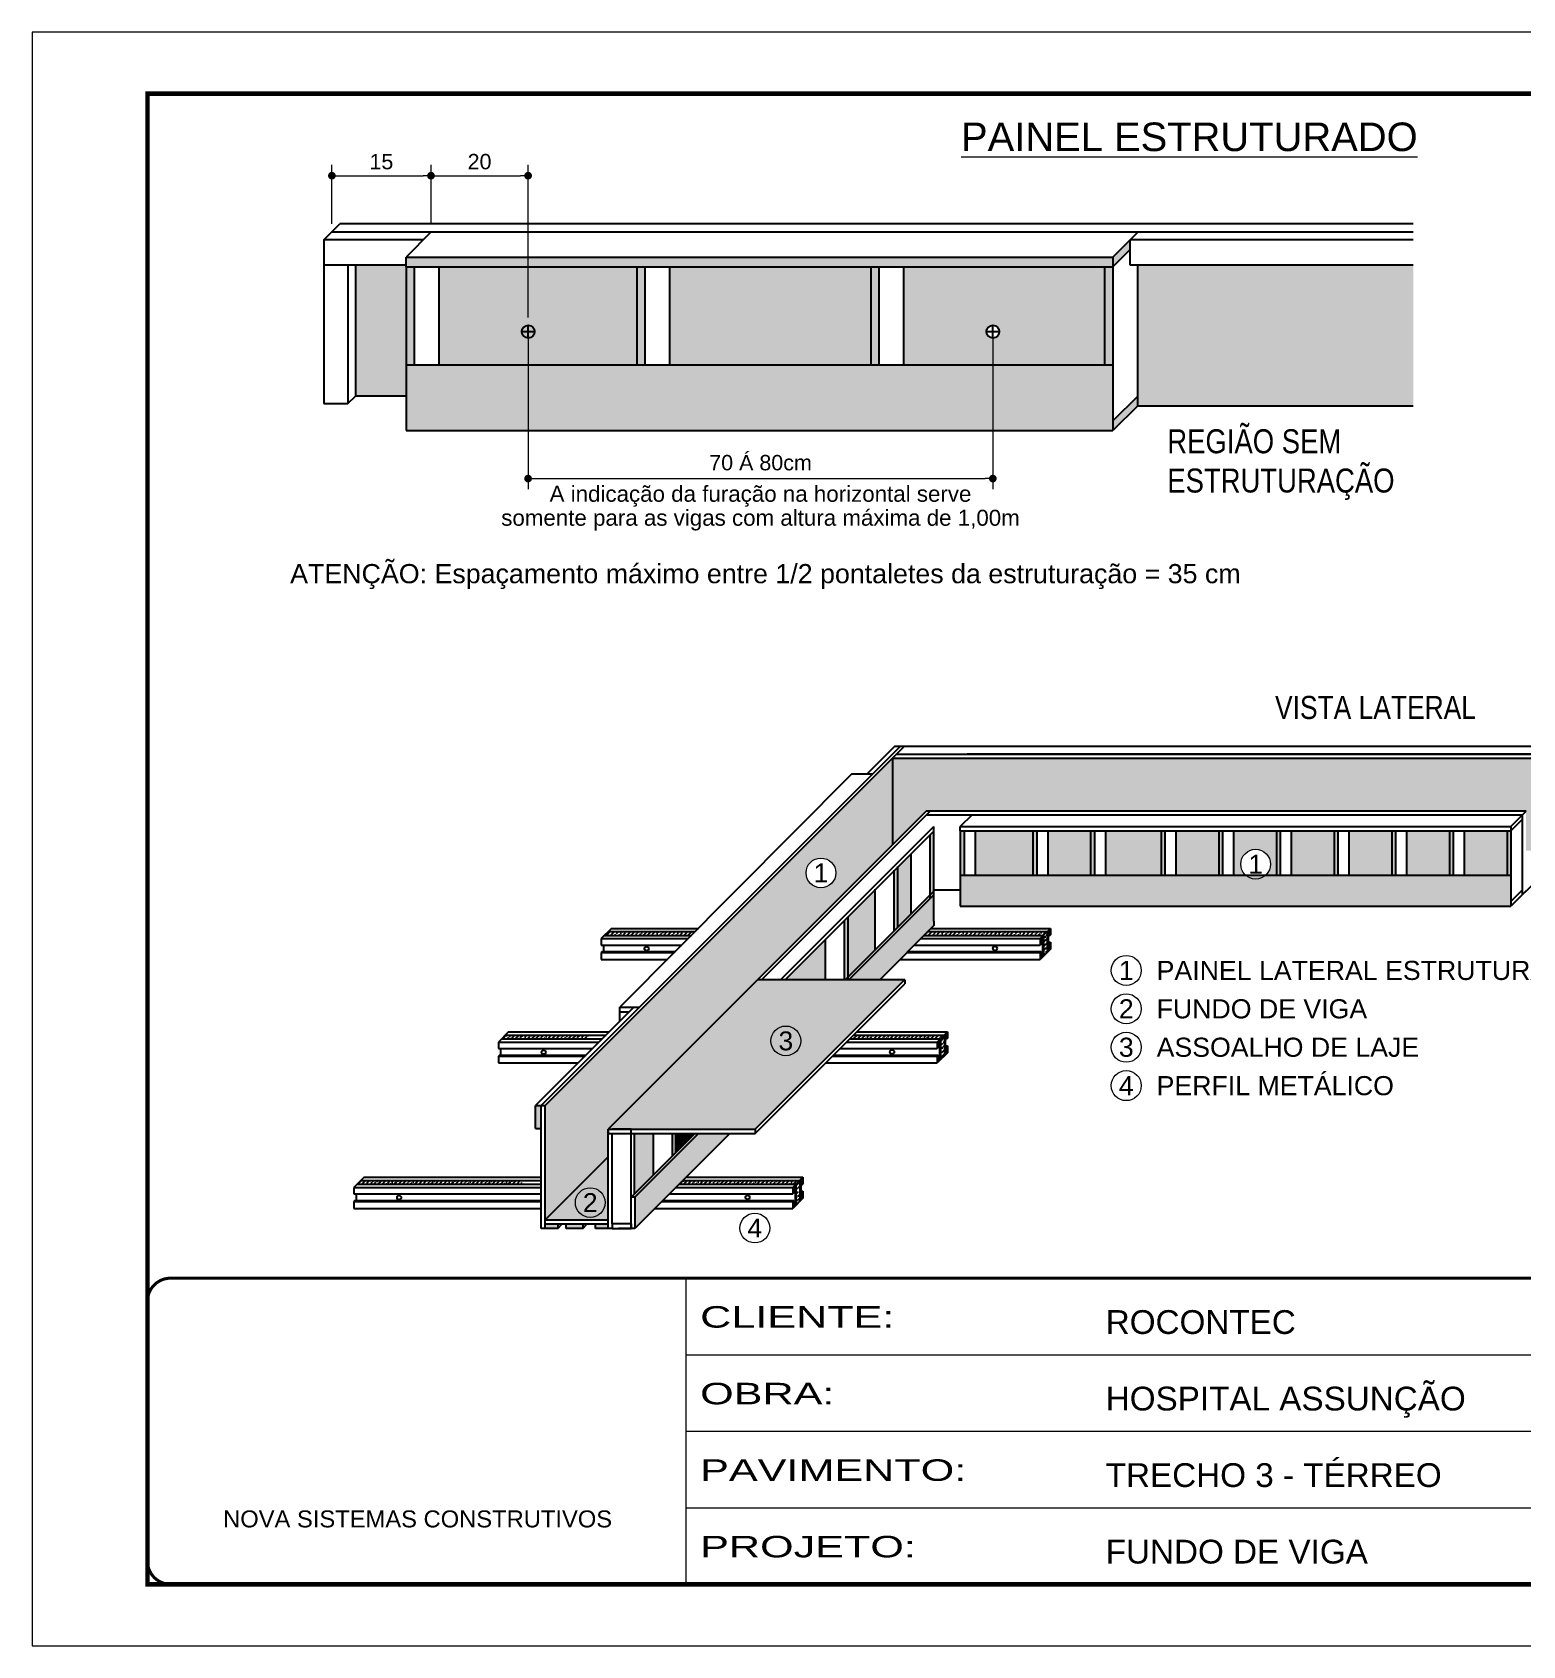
# Model space of a CAD drawing. Extents: x 5442 to 11695, y -218 to 3129.
# Drawn here: x 10197 to 11167, y 2079 to 3129 of the extents above; entities that cross this region are included whole.
import ezdxf
from ezdxf.enums import TextEntityAlignment as Align

# ---------------------------------------------------------------- set-up
doc = ezdxf.new("R2010")
doc.units = 0
doc.linetypes.add('CONTINUO', pattern=[0])
doc.linetypes.add('DASHED', pattern=[0.75, 0.5, -0.25])
for name, color, linetype, lineweight in [('CARIMBO', 255, 'Continuous', 9), ('Demarcação 1', 251, 'Continuous', 9), ('Folhas', 255, 'Continuous', 9), ('SARRAFO DE PRESSAO', 251, 'DASHED', 9)]:
    doc.layers.add(name, color=color, linetype=linetype, lineweight=lineweight)
doc.layers.add('COTA', color=241, linetype='Continuous')
doc.layers.add('Demarcação 2', color=7, linetype='Continuous', lineweight=9, true_color=0xe0e0e0)
doc.styles.add('ARIAL', font='arial.ttf')
doc.styles.add('CESAR1', font='arial.ttf', dxfattribs={"oblique": 15})
doc.styles.get("Standard").update_dxf_attribs({"font": 'arial.ttf'})
doc.styles.add('Tecnologia', font='')
doc.styles.add('texto', font='ARIALN.TTF')
doc.styles.get('Tecnologia').set_extended_font_data('Forgotten Futurist')
doc.dimstyles.new('1x', dxfattribs={"dimtxt": 10, "dimasz": 5, "dimexe": 7, "dimexo": 5, "dimgap": 4, "dimtad": 1, "dimdec": 1, "dimdsep": 46, "dimtxsty": 'Standard', "dimblk": 'DOT', "dimcen": 0.09, "dimclrd": 4, "dimclre": 4, "dimclrt": 2, "dimadec": 0, "dimazin": 2, "dimtfac": 1, "dimtdec": 1, "dimtmove": 0, "dimatfit": 3, "dimldrblk": 'DOT', "dimfxl": 1, "dimtolj": 1, "dimtzin": 0, "dimlwd": 9, "dimlwe": 9, "dimarcsym": 0})
pattern_1 = [(45, (7989.3578, 50768.3331), (0.99436891, 3.64601934), [4.6875, -0.9375, 0, -0.9375])]

# ---------------------------------------------------------------- blocks, each defined once
blk = doc.blocks.new('9999999999')
at = {"color": 30, "linetype": 'CONTINUO'}
for p, q in [((98564.6, 34230.2), (98564.6, 34429.4)), ((98564.6, 34379.6), (99584, 34379.6)), ((98564.6, 34329.8), (99488, 34329.8)), ((98564.6, 34280), (99488, 34280))]:
    blk.add_line(p, q, dxfattribs=at)
at = {"color": 30, "linetype": 'CONTINUO', "const_width": 2}
blk.add_lwpolyline([(99584, 34230.2), (99584, 34414.4, 0.414214), (99569, 34429.4), (98229, 34429.4, 0.414214), (98214, 34414.4), (98214, 34245.2, 0.414214), (98229, 34230.2), (99584, 34230.2)], format="xyb", dxfattribs=at)
at = {"layer": 'Folhas'}
blk.add_lwpolyline([(98139, 34190.2), (99624, 34190.2), (99624, 35240.2), (98139, 35240.2)], close=True, dxfattribs=at)
at = {"layer": 'Folhas', "color": 30, "const_width": 3}
blk.add_lwpolyline([(98214, 34230.2), (99584, 34230.2), (99584, 35200.2), (98214, 35200.2)], close=True, dxfattribs=at)
at = {"color": 7, "linetype": 'Continuous', "ltscale": 5, "style": 'ARIAL'}
for s, height, p in [('ROCONTEC', 15.48, (98837.7, 34393.1)), ('HOSPITAL ASSUNÇÃO', 15.483, (98837.7, 34343.3)), ('TRECHO 3 - TÉRREO', 15.483, (98837.7, 34293.5)), ('NOVA SISTEMAS CONSTRUTIVOS', 11.059, (98263.2, 34267.2)), ('FUNDO DE VIGA', 15.483, (98837.7, 34243.7))]:
    blk.add_text(s, height=height, dxfattribs=at).set_placement(p)
at = {"layer": 'Folhas', "color": 7, "style": 'Tecnologia', "width": 1.5}
for s, p in [('CLIENTE:', (98573.7, 34397.2)), ('OBRA:', (98573.7, 34347.3)), ('PAVIMENTO:', (98573.7, 34297.5)), ('PROJETO:', (98573.7, 34247.7))]:
    blk.add_text(s, height=14, dxfattribs=at).set_placement(p)
blk = doc.blocks.new('_Dot')
at = {"color": 0, "linetype": 'ByBlock', "lineweight": -2}
blk.add_line((-0.5, 0), (-1, 0), dxfattribs=at)
at = {"color": 0, "linetype": 'ByBlock', "const_width": 0.5}
blk.add_lwpolyline([(-0.25, 0, 1), (0.25, 0, 1)], format="xyb", close=True, dxfattribs=at)
blk = doc.blocks.new('*D1076')
at = {"layer": 'COTA', "color": 4, "lineweight": 9, "transparency": 16777216}
for p, q in [((10391.9, 3004.3), (10391.9, 3042.7)), ((10396.9, 3035.7), (10451.4, 3035.7)), ((10456.4, 3003.9), (10456.4, 3042.7))]:
    blk.add_line(p, q, dxfattribs=at)
at = {"layer": 'Defpoints', "color": 0, "transparency": 16777216}
for p in [(10456.4, 3035.7), (10391.9, 2999.3), (10456.4, 2998.9)]:
    blk.add_point(p, dxfattribs=at)
at = {"layer": 'COTA', "color": 4, "lineweight": 9, "transparency": 16777216, "xscale": 5, "yscale": 5, "zscale": 5, "rotation": 180}
blk.add_blockref('_Dot', (10391.9, 3035.7), dxfattribs=at)
at = {"layer": 'COTA', "color": 4, "lineweight": 9, "transparency": 16777216, "xscale": 5, "yscale": 5, "zscale": 5}
blk.add_blockref('_Dot', (10456.4, 3035.7), dxfattribs=at)
at = {"layer": 'COTA', "color": 2, "transparency": 16777216, "insert": (10424.1, 3044.8), "char_height": 10, "attachment_point": 5}
blk.add_mtext('\\A1;15', dxfattribs=at)
blk = doc.blocks.new('*D1077')
at = {"layer": 'COTA', "color": 4, "lineweight": 9, "transparency": 16777216}
for p, q in [((10456.4, 3003.9), (10456.4, 3042.7)), ((10461.4, 3035.7), (10514.6, 3035.7)), ((10519.6, 2943.4), (10519.6, 3042.7))]:
    blk.add_line(p, q, dxfattribs=at)
at = {"layer": 'Defpoints', "color": 0, "transparency": 16777216}
for p in [(10519.6, 3035.7), (10456.4, 2998.9), (10519.6, 2938.4)]:
    blk.add_point(p, dxfattribs=at)
at = {"layer": 'COTA', "color": 4, "lineweight": 9, "transparency": 16777216, "xscale": 5, "yscale": 5, "zscale": 5, "rotation": 180}
blk.add_blockref('_Dot', (10456.4, 3035.7), dxfattribs=at)
at = {"layer": 'COTA', "color": 4, "lineweight": 9, "transparency": 16777216, "xscale": 5, "yscale": 5, "zscale": 5}
blk.add_blockref('_Dot', (10519.6, 3035.7), dxfattribs=at)
at = {"layer": 'COTA', "color": 2, "transparency": 16777216, "insert": (10488, 3044.8), "char_height": 10, "attachment_point": 5}
blk.add_mtext('\\A1;20', dxfattribs=at)
blk = doc.blocks.new('*D1078')
at = {"layer": 'COTA', "color": 4, "lineweight": 9, "transparency": 16777216}
for p, q in [((10519.6, 2933.4), (10519.6, 2831.6)), ((10822.1, 2933.4), (10822.1, 2831.6)), ((10524.6, 2838.6), (10817.1, 2838.6))]:
    blk.add_line(p, q, dxfattribs=at)
at = {"layer": 'Defpoints', "color": 0, "transparency": 16777216}
for p in [(10519.6, 2938.4), (10822.1, 2938.4), (10822.1, 2838.6)]:
    blk.add_point(p, dxfattribs=at)
at = {"layer": 'COTA', "color": 4, "lineweight": 9, "transparency": 16777216, "xscale": 5, "yscale": 5, "zscale": 5, "rotation": 180}
blk.add_blockref('_Dot', (10519.6, 2838.6), dxfattribs=at)
at = {"layer": 'COTA', "color": 4, "lineweight": 9, "transparency": 16777216, "xscale": 5, "yscale": 5, "zscale": 5}
blk.add_blockref('_Dot', (10822.1, 2838.6), dxfattribs=at)
at = {"layer": 'COTA', "color": 2, "transparency": 16777216, "insert": (10670.9, 2848.9), "char_height": 10, "attachment_point": 5}
blk.add_mtext('\\A1;70 Á 80cm', dxfattribs=at)

msp = doc.modelspace()

# ---------------------------------------------------------------- hatches: boundary and pattern name
for points in [[(10911.55, 2987.66), (10911.55, 2994.04), (10900.2, 2982.78), (10900.2, 2976.41)], [(10742.6, 2912.69), (10747.92, 2912.69), (10747.92, 2976.41), (10742.6, 2976.41)], [(10528.06, 2430.53), (10524.4, 2430.53), (10524.4, 2415.67), (10528.06, 2415.67)]]:
    msp.add_hatch(color=256).paths.add_polyline_path(points)
at = {"linetype": 'ByBlock', "ltscale": 2}
for points in [[(10900.2, 2982.78), (10440.14, 2982.78), (10440.14, 2976.41), (10900.2, 2976.41)], [(10440.03, 2912.7), (10445.36, 2912.7), (10445.36, 2976.3), (10440.03, 2976.3)], [(10590.21, 2912.69), (10595.54, 2912.69), (10595.54, 2976.3), (10590.21, 2976.3)], [(10781.16, 2565.2), (10783.52, 2567.55), (10783.52, 2608.99), (10781.16, 2606.64)], [(10800.81, 2580.44), (10803.25, 2580.44), (10803.25, 2609.15), (10800.81, 2609.15)], [(10848.09, 2580.44), (10850.53, 2580.44), (10850.53, 2609.15), (10848.09, 2609.15)], [(10885.62, 2580.44), (10888.06, 2580.44), (10888.06, 2609.15), (10885.62, 2609.15)], [(10931.55, 2580.44), (10933.99, 2580.44), (10933.99, 2609.15), (10931.56, 2609.15)], [(10969.09, 2580.44), (10971.53, 2580.44), (10971.53, 2609.15), (10969.09, 2609.15)], [(11006.62, 2580.44), (11009.06, 2580.44), (11009.06, 2609.15), (11006.62, 2609.15)], [(11044.16, 2580.44), (11046.59, 2580.44), (11046.59, 2609.15), (11044.16, 2609.15)], [(11081.69, 2580.44), (11084.13, 2580.44), (11084.13, 2609.15), (11081.69, 2609.15)], [(11119.22, 2580.44), (11121.66, 2580.44), (11121.66, 2609.15), (11119.22, 2609.15)], [(11156.76, 2580.44), (11159.19, 2580.44), (11159.19, 2609.15), (11156.76, 2609.15)], [(10757.82, 2544.34), (10760.18, 2546.69), (10760.18, 2585.99), (10757.82, 2583.64)], [(10781.27, 2565.31), (10781.27, 2567.79), (10727.87, 2514.39), (10727.87, 2512.5), (10728.46, 2512.5)], [(10727.77, 2553.25), (10725.41, 2550.89), (10725.41, 2512.39), (10727.77, 2512.39)], [(10630.6, 2412.37), (10628.03, 2412.37), (10586.58, 2370.92), (10589.15, 2370.92)], [(10613.39, 2397.73), (10615.74, 2400.08), (10615.74, 2412.27), (10613.39, 2412.27)]]:
    msp.add_hatch(color=256, dxfattribs=at).paths.add_polyline_path(points)
h = msp.add_hatch(color=256)
h.paths.add_polyline_path([(10900.2, 2876.15), (10900.2, 2869.78), (10916.42, 2885.87), (10916.42, 2892.24)])
h.paths.add_polyline_path([(10894.87, 2912.69), (10900.2, 2912.69), (10900.2, 2976.41), (10894.87, 2976.41)])
at = {"linetype": 'Continuous', "ltscale": 1.5}
h = msp.add_hatch(dxfattribs=at)
h.set_pattern_fill('ANSI36', color=256, scale=15, style=0)
h.set_pattern_definition(pattern_1)
h.paths.add_polyline_path([(10571.83, 2543.82), (10569.32, 2541.32), (10625.89, 2541.32), (10628.38, 2543.82)])
h = msp.add_hatch(dxfattribs=at)
h.set_pattern_fill('ANSI36', color=256, scale=15, style=0)
h.set_pattern_definition(pattern_1)
h.paths.add_polyline_path([(10857.52, 2543.82), (10779.78, 2543.82), (10777.28, 2541.32), (10855.01, 2541.32)])
h.paths.add_polyline_path([(10857.52, 2543.82), (10855.01, 2541.32), (10855.01, 2527.7), (10857.52, 2530.21)])
h = msp.add_hatch(dxfattribs=at)
h.set_pattern_fill('ANSI36', color=256, scale=15, style=0)
h.set_pattern_definition(pattern_1)
h.paths.add_polyline_path([(10504.85, 2476.45), (10502.34, 2473.95), (10558.91, 2473.95), (10561.4, 2476.45)])
h = msp.add_hatch(dxfattribs=at)
h.set_pattern_fill('ANSI36', color=256, scale=15, style=0)
h.set_pattern_definition(pattern_1)
h.paths.add_polyline_path([(10790.54, 2476.45), (10788.03, 2473.95), (10788.03, 2460.33), (10790.54, 2462.84)])
h.paths.add_polyline_path([(10731.53, 2476.45), (10729.02, 2473.95), (10788.03, 2473.95), (10790.54, 2476.45)])
h = msp.add_hatch(dxfattribs=at)
h.set_pattern_fill('ANSI36', color=256, scale=15, style=0)
h.set_pattern_definition(pattern_1)
h.paths.add_polyline_path([(10410.77, 2381.83), (10408.27, 2379.32), (10515.74, 2379.32), (10515.74, 2381.83)])
h = msp.add_hatch(dxfattribs=at)
h.set_pattern_fill('ANSI36', color=256, scale=15, style=0)
h.set_pattern_definition(pattern_1)
h.paths.add_polyline_path([(10696.46, 2381.83), (10693.96, 2379.32), (10693.96, 2365.71), (10696.46, 2368.22)])
h.paths.add_polyline_path([(10620.36, 2381.83), (10617.85, 2379.32), (10693.96, 2379.32), (10696.46, 2381.83)])
at = {"linetype": 'ByBlock', "ltscale": 2}
h = msp.add_hatch(color=256, dxfattribs=at)
h.paths.add_polyline_path([(10538.85, 2353.54), (10530.63, 2353.54), (10530.63, 2350.62), (10538.85, 2350.62)])
h.paths.add_polyline_path([(10555.14, 2353.54), (10544.36, 2353.54), (10544.36, 2350.62), (10555.14, 2350.62)])
h.paths.add_polyline_path([(10571.69, 2353.54), (10563.47, 2353.54), (10563.47, 2350.62), (10571.69, 2350.62)])
at = {"layer": 'Demarcação 1'}
h = msp.add_hatch(color=256, dxfattribs=at)
h.paths.add_polyline_path([(10550.35, 2367.43, 1), (10569.71, 2367.43, 1)], flags=17)
h.paths.add_polyline_path([(10571.69, 2415.14), (10756.74, 2600.18), (10756.74, 2656.65), (10756.74, 2656.65), (10530.63, 2430.54), (10530.63, 2356.1), (10571.69, 2397.17)])
h.paths.add_polyline_path([(10700.55, 2581.97, -1), (10719.91, 2581.97, -1)], flags=16)
h.paths.add_polyline_path([(10552.15, 2358.18), (10567.91, 2358.18), (10567.91, 2376.74), (10552.15, 2376.74)], flags=24)
h.paths.add_polyline_path([(10702.35, 2572.72), (10718.11, 2572.72), (10718.11, 2591.27), (10702.35, 2591.27)], flags=24)
msp.add_hatch(color=256, dxfattribs=at).paths.add_polyline_path([(10756.74, 2600.18), (10778.67, 2622.12), (11169.24, 2622.12), (11169.24, 2596.49), (11188.45, 2596.49), (11188.45, 2656.65), (10756.74, 2656.65)])
h = msp.add_hatch(color=256, dxfattribs=at)
h.paths.add_polyline_path([(10530.63, 2356.1), (10571.69, 2356.1), (10571.69, 2397.17)])
h.paths.add_polyline_path([(10550.35, 2367.43, -1), (10569.71, 2367.43, -1)], flags=16)
h.paths.add_polyline_path([(10552.15, 2358.18), (10567.91, 2358.18), (10567.91, 2376.74), (10552.15, 2376.74)], flags=24)
at = {"layer": 'Demarcação 2'}
for points in [[(10440.14, 2976.41), (10440.14, 2976.41), (10440.14, 2976.41), (10440.14, 2977.47), (10407.15, 2977.47), (10407.15, 2892.25), (10440.14, 2892.25)], [(10461.69, 2912.7), (10590.32, 2912.69), (10590.32, 2976.41), (10461.69, 2976.41)], [(10611.87, 2912.69), (10742.6, 2912.69), (10742.6, 2976.41), (10611.87, 2976.41)], [(10916.42, 2977.47), (10916.42, 2885.87), (11095.7, 2885.87), (11095.7, 2977.47)], [(10900.2, 2912.69), (10440.14, 2912.7), (10440.14, 2876.15), (10440.14, 2869.78), (10900.2, 2869.78)], [(10810.79, 2580.44), (10848.2, 2580.44), (10848.2, 2609.26), (10810.79, 2609.26)], [(10858.06, 2580.44), (10885.73, 2580.44), (10885.73, 2609.26), (10858.06, 2609.26)], [(10895.6, 2580.44), (10931.66, 2580.44), (10931.66, 2609.26), (10895.6, 2609.26)], [(10941.53, 2580.44), (10969.2, 2580.44), (10969.2, 2609.26), (10941.53, 2609.26)], [(11016.6, 2580.44), (11044.26, 2580.44), (11044.26, 2609.26), (11016.6, 2609.26)], [(11054.13, 2580.44), (11081.8, 2580.44), (11081.8, 2609.26), (11054.13, 2609.26)], [(11091.66, 2580.44), (11119.33, 2580.44), (11119.33, 2609.26), (11091.66, 2609.26)], [(11129.2, 2580.44), (11156.86, 2580.44), (11156.86, 2609.26), (11129.2, 2609.26)], [(10760.28, 2546.8), (10768.95, 2555.47), (10768.95, 2594.43), (10760.28, 2585.76)], [(11159.3, 2580.44), (10999.63, 2580.44, -0.3830345), (10986.7, 2580.44), (10800.92, 2580.44), (10800.92, 2560.44), (11159.3, 2560.44)], [(10727.87, 2514.39), (10745.61, 2532.13), (10745.61, 2571.09), (10727.87, 2553.35)], [(10783.62, 2550.58), (10783.62, 2567.66), (10728.46, 2512.5), (10748.46, 2512.5), (10783.62, 2547.66)], [(10687.02, 2512.5), (10713.2, 2512.5), (10713.2, 2538.68)], [(10588.93, 2373.27), (10601.18, 2385.52), (10601.18, 2412.37), (10588.93, 2412.37)], [(10650.9, 2412.37), (10645.41, 2412.37), (10630.6, 2412.37), (10589.15, 2370.92), (10589.15, 2350.62)], [(10615.85, 2400.19), (10628.03, 2412.37), (10615.85, 2412.37)]]:
    msp.add_hatch(color=256, dxfattribs=at).paths.add_polyline_path(points)
h = msp.add_hatch(color=256, dxfattribs=at)
h.paths.add_polyline_path([(10817.92, 2934.23, -1), (10826.29, 2934.23, -1)], flags=16)
h.paths.add_polyline_path([(10764.15, 2912.69), (10894.87, 2912.69), (10894.87, 2976.41), (10764.15, 2976.41)])
h = msp.add_hatch(color=256, dxfattribs=at)
h.paths.add_polyline_path([(11002.85, 2587.64, -1), (10983.49, 2587.64, -1)], flags=16)
h.paths.add_polyline_path([(10985.29, 2578.39), (11001.05, 2578.39), (11001.05, 2596.94), (10985.29, 2596.94)], flags=24)
h.paths.add_polyline_path([(10979.06, 2580.44), (11006.73, 2580.44), (11006.73, 2609.26), (10979.06, 2609.26)])
h = msp.add_hatch(color=256, dxfattribs=at)
h.paths.add_polyline_path([(10571.69, 2415.14), (10574.26, 2415.14), (10586.58, 2415.14), (10667.33, 2415.14), (10764.7, 2512.5), (10669.06, 2512.5)])
h.paths.add_polyline_path([(10679.43, 2463.12), (10695.3, 2463.12), (10695.3, 2482.01), (10679.43, 2482.01)], flags=24)

# ---------------------------------------------------------------- linework, layer by layer
at = {"linetype": 'ByBlock', "ltscale": 2}
for p, q in [((10386.71, 2994.04), (10397.15, 3004.48)), ((10386.71, 2994.04), (10386.71, 2977.47)), ((10456.36, 2998.87), (10440.14, 2982.78)), ((10916.42, 2998.87), (10900.2, 2982.78)), ((10911.55, 2977.47), (10911.55, 2994.04)), ((10440.14, 2982.78), (10900.2, 2982.78)), ((10440.14, 2976.41), (10440.14, 2982.78)), ((10911.55, 2987.66), (10900.2, 2976.41)), ((10900.2, 2982.78), (10900.2, 2869.78)), ((10386.71, 2977.47), (10386.71, 2887.41)), ((10402.31, 2977.47), (10402.31, 2887.41)), ((10407.15, 2977.47), (10407.15, 2892.25)), ((10440.14, 2976.41), (10440.14, 2869.78)), ((10440.14, 2976.41), (10440.14, 2876.15)), ((10440.14, 2976.41), (10900.2, 2976.41)), ((10445.47, 2976.41), (10445.47, 2912.7)), ((10461.69, 2912.7), (10461.69, 2976.41)), ((10590.32, 2976.41), (10590.32, 2912.69)), ((10595.65, 2976.41), (10595.65, 2912.69)), ((10611.87, 2912.69), (10611.87, 2976.41)), ((10742.6, 2976.41), (10742.6, 2912.69)), ((10747.92, 2976.41), (10747.92, 2912.69)), ((10764.15, 2912.69), (10764.15, 2976.41)), ((10894.87, 2976.41), (10894.87, 2912.69)), ((10916.42, 2885.87), (10916.42, 2977.47)), ((10402.31, 2887.41), (10407.15, 2892.25)), ((10440.14, 2892.25), (10407.15, 2892.25)), ((10440.14, 2892.25), (10407.15, 2892.25)), ((10916.42, 2892.24), (10900.2, 2876.15)), ((10916.42, 2885.87), (10900.2, 2869.78)), ((10671.62, 2512.5), (10781.24, 2622.12)), ((10808.35, 2619.55), (10800.92, 2612.18)), ((11166.73, 2619.55), (11159.3, 2612.18)), ((11166.73, 2616.63), (11159.3, 2609.26)), ((11166.73, 2619.55), (11169.24, 2622.12)), ((11166.73, 2619.55), (11166.73, 2567.8)), ((10781.27, 2565.31), (10781.27, 2606.75)), ((10783.62, 2550.58), (10783.62, 2609.1)), ((10800.92, 2612.18), (11159.3, 2612.18)), ((10800.92, 2609.26), (10800.92, 2612.18)), ((10800.92, 2609.26), (11159.3, 2609.26)), ((10800.92, 2609.26), (10800.92, 2560.44)), ((10800.92, 2609.26), (10800.92, 2580.44)), ((10803.36, 2609.26), (10803.36, 2580.44)), ((10810.79, 2580.44), (10810.79, 2609.26)), ((10848.2, 2609.26), (10848.2, 2580.44)), ((10850.63, 2609.26), (10850.63, 2580.44)), ((10858.06, 2580.44), (10858.06, 2609.26)), ((10885.73, 2609.26), (10885.73, 2580.44)), ((10888.17, 2609.26), (10888.17, 2580.44)), ((10895.6, 2580.44), (10895.6, 2609.26)), ((10931.66, 2609.26), (10931.66, 2580.44)), ((10934.1, 2609.26), (10934.1, 2580.44)), ((10941.53, 2580.44), (10941.53, 2609.26)), ((10969.2, 2609.26), (10969.2, 2580.44)), ((10971.63, 2609.26), (10971.63, 2580.44)), ((10979.06, 2580.44), (10979.06, 2609.26)), ((11006.73, 2609.26), (11006.73, 2580.44)), ((11009.17, 2609.26), (11009.17, 2580.44)), ((11016.6, 2580.44), (11016.6, 2609.26)), ((11044.26, 2609.26), (11044.26, 2580.44)), ((11046.7, 2609.26), (11046.7, 2580.44)), ((11054.13, 2580.44), (11054.13, 2609.26)), ((11081.8, 2609.26), (11081.8, 2580.44)), ((11084.23, 2609.26), (11084.23, 2580.44)), ((11091.66, 2580.44), (11091.66, 2609.26)), ((11119.33, 2609.26), (11119.33, 2580.44)), ((11121.77, 2609.26), (11121.77, 2580.44)), ((11129.2, 2580.44), (11129.2, 2609.26)), ((11156.86, 2609.26), (11156.86, 2580.44)), ((11159.3, 2612.18), (11159.3, 2609.26)), ((11159.3, 2609.26), (11159.3, 2560.44)), ((10768.95, 2555.47), (10768.95, 2594.43)), ((10757.93, 2544.45), (10757.93, 2583.74)), ((10760.28, 2546.8), (10760.28, 2586.1)), ((11173.29, 2574.31), (11162.9, 2564.01)), ((10783.62, 2570.14), (10725.98, 2512.5)), ((10745.61, 2532.13), (10745.61, 2571.42)), ((10800.92, 2570.73), (10783.62, 2570.73)), ((11166.73, 2570.72), (11159.3, 2563.36)), ((11166.73, 2567.8), (11159.3, 2560.44)), ((11169.24, 2570.29), (11166.73, 2567.8)), ((10727.87, 2512.5), (10727.87, 2553.35)), ((10569.32, 2541.32), (10625.89, 2541.32)), ((10571.83, 2543.82), (10628.38, 2543.82)), ((10573.89, 2545.89), (10630.43, 2545.89)), ((10725.52, 2512.5), (10725.52, 2551)), ((10777.28, 2541.32), (10855.01, 2541.32)), ((10779.78, 2543.82), (10857.52, 2543.82)), ((10781.85, 2545.89), (10859.58, 2545.89)), ((10783.62, 2550.58), (10783.62, 2547.66)), ((10855.01, 2541.32), (10855.01, 2527.7)), ((10857.52, 2543.82), (10857.52, 2530.21)), ((10858.14, 2543.53), (10858.14, 2531.61)), ((10858.14, 2541.07), (10858.96, 2541.07)), ((10858.96, 2544.35), (10858.96, 2541.07)), ((10567.25, 2539.25), (10567.25, 2535.06)), ((10567.25, 2539.25), (10610.5, 2539.25)), ((10567.25, 2539.25), (10623.83, 2539.25)), ((10567.25, 2535.06), (10619.66, 2535.06)), ((10567.89, 2530.82), (10615.45, 2530.82)), ((10568.7, 2535.06), (10568.7, 2530.82)), ((10766.79, 2530.82), (10853.58, 2530.82)), ((10771.02, 2535.06), (10852.94, 2535.06)), ((10775.21, 2539.25), (10852.94, 2539.25)), ((10852.94, 2539.25), (10852.94, 2535.06)), ((10853.58, 2538.97), (10853.58, 2535.69)), ((10854.38, 2539.78), (10854.38, 2527.85)), ((10858.14, 2536.83), (10859.58, 2536.83)), ((10858.14, 2536.2), (10858.96, 2536.2)), ((10858.14, 2532.43), (10858.96, 2532.43)), ((10858.96, 2536.2), (10858.96, 2532.43)), ((10567.25, 2530.19), (10614.82, 2530.19)), ((10567.25, 2525.64), (10596.96, 2525.64)), ((10567.25, 2525.64), (10610.3, 2525.64)), ((10761.6, 2525.64), (10852.94, 2525.64)), ((10766.15, 2530.19), (10852.94, 2530.19)), ((10853.58, 2527.85), (10854.38, 2527.85)), ((10764.81, 2512.5), (10764.81, 2509.74)), ((10579.39, 2485.53), (10579.39, 2494.55)), ((10579.39, 2491.63), (10585.49, 2491.63)), ((10506.92, 2478.52), (10572.38, 2478.52)), ((10733.58, 2478.52), (10792.6, 2478.52)), ((10500.27, 2471.88), (10543.52, 2471.88)), ((10500.27, 2471.88), (10565.74, 2471.88)), ((10500.27, 2471.88), (10500.27, 2467.69)), ((10500.27, 2467.69), (10561.55, 2467.69)), ((10501.72, 2467.69), (10501.72, 2463.45)), ((10502.34, 2473.95), (10567.81, 2473.95)), ((10504.85, 2476.45), (10570.31, 2476.45)), ((10722.75, 2467.69), (10785.96, 2467.69)), ((10726.94, 2471.88), (10785.96, 2471.88)), ((10729.01, 2473.95), (10788.03, 2473.95)), ((10731.51, 2476.45), (10790.54, 2476.45)), ((10785.96, 2471.88), (10785.96, 2467.69)), ((10786.6, 2471.6), (10786.6, 2468.32)), ((10787.41, 2472.41), (10787.41, 2460.48)), ((10788.03, 2473.95), (10788.03, 2460.33)), ((10790.54, 2476.45), (10790.54, 2462.84)), ((10791.16, 2476.16), (10791.16, 2464.24)), ((10791.16, 2473.7), (10791.98, 2473.7)), ((10791.16, 2469.46), (10792.6, 2469.46)), ((10791.16, 2468.83), (10791.98, 2468.83)), ((10791.98, 2476.98), (10791.98, 2473.7)), ((10791.98, 2468.83), (10791.98, 2465.06)), ((10500.27, 2462.82), (10556.68, 2462.82)), ((10500.27, 2458.27), (10529.98, 2458.27)), ((10500.27, 2458.27), (10552.13, 2458.27)), ((10500.91, 2463.45), (10557.31, 2463.45)), ((10713.33, 2458.27), (10785.96, 2458.27)), ((10717.88, 2462.82), (10785.96, 2462.82)), ((10718.51, 2463.45), (10786.6, 2463.45)), ((10786.6, 2460.48), (10787.41, 2460.48)), ((10791.16, 2465.06), (10791.98, 2465.06)), ((10524.4, 2415.67), (10524.4, 2430.53)), ((10528.06, 2430.54), (10530.62, 2430.54)), ((10524.4, 2415.67), (10528.06, 2415.67)), ((10571.69, 2415.14), (10574.26, 2415.14)), ((10667.33, 2415.14), (10667.33, 2412.37)), ((10577.48, 2412.37), (10645.41, 2412.37)), ((10586.58, 2353.54), (10586.58, 2412.37)), ((10588.93, 2373.27), (10588.93, 2412.24)), ((10601.18, 2385.52), (10601.18, 2412.37)), ((10613.5, 2397.84), (10613.5, 2412.37)), ((10615.85, 2400.19), (10615.85, 2412.37)), ((10412.84, 2383.9), (10528.06, 2383.9)), ((10622.43, 2383.9), (10698.53, 2383.9)), ((10406.2, 2377.26), (10502.4, 2377.26)), ((10406.2, 2377.26), (10528.06, 2377.26)), ((10406.2, 2377.26), (10406.2, 2373.06)), ((10406.2, 2373.06), (10528.06, 2373.06)), ((10407.64, 2373.06), (10407.64, 2368.83)), ((10408.27, 2379.32), (10528.06, 2379.32)), ((10410.77, 2381.83), (10528.06, 2381.83)), ((10611.59, 2373.06), (10691.89, 2373.06)), ((10615.78, 2377.26), (10691.89, 2377.26)), ((10617.85, 2379.32), (10693.96, 2379.32)), ((10620.36, 2381.83), (10696.46, 2381.83)), ((10691.89, 2377.26), (10691.89, 2373.06)), ((10692.53, 2376.98), (10692.53, 2373.7)), ((10693.33, 2377.78), (10693.33, 2365.86)), ((10693.96, 2379.32), (10693.96, 2365.71)), ((10696.46, 2381.83), (10696.46, 2368.22)), ((10697.09, 2381.54), (10697.09, 2369.62)), ((10697.09, 2379.08), (10697.91, 2379.08)), ((10697.09, 2374.84), (10698.53, 2374.84)), ((10697.09, 2374.21), (10697.91, 2374.21)), ((10697.91, 2382.36), (10697.91, 2379.08)), ((10697.91, 2374.21), (10697.91, 2370.43)), ((10406.2, 2368.19), (10528.06, 2368.19)), ((10406.2, 2363.64), (10502.4, 2363.64)), ((10406.2, 2363.64), (10528.06, 2363.64)), ((10406.84, 2368.83), (10528.06, 2368.83)), ((10602.17, 2363.64), (10691.89, 2363.64)), ((10606.72, 2368.19), (10691.89, 2368.19)), ((10607.36, 2368.83), (10692.53, 2368.83)), ((10692.53, 2365.86), (10693.33, 2365.86)), ((10697.09, 2370.43), (10697.91, 2370.43)), ((10586.58, 2353.54), (10586.58, 2350.62))]:
    msp.add_line(p, q, dxfattribs=at)
for p, q in [((11095.7, 3004.48), (10397.15, 3004.48)), ((10451.49, 2994.04), (10386.71, 2994.04)), ((11095.7, 2998.87), (10391.55, 2998.87)), ((11095.7, 2994.04), (10911.55, 2994.04)), ((10440.14, 2977.47), (10386.71, 2977.47)), ((11095.7, 2977.47), (10911.55, 2977.47)), ((10440.02, 2912.7), (10900.2, 2912.69)), ((10386.71, 2887.41), (10402.31, 2887.41)), ((10440.14, 2869.78), (10900.2, 2869.78)), ((10761.79, 2664.26), (10528.06, 2430.54)), ((10764.35, 2664.26), (10530.62, 2430.54)), ((10758.12, 2664.26), (10740.03, 2646.17)), ((10756.74, 2656.65), (11188.45, 2656.65)), ((10756.74, 2656.65), (10756.74, 2600.18)), ((11196.07, 2664.26), (10758.12, 2664.26)), ((10759.3, 2659.22), (11191.02, 2659.22)), ((11191.02, 2659.22), (10805.4, 2659.22)), ((10730.13, 2646.17), (10579.39, 2494.55)), ((10743.69, 2646.17), (10730.13, 2646.17)), ((10778.67, 2622.12), (10571.69, 2415.14)), ((11169.24, 2622.12), (10778.67, 2622.12)), ((11166.73, 2619.55), (10778.67, 2619.55)), ((10683.94, 2512.5), (10783.62, 2612.18)), ((10687.02, 2512.5), (10783.62, 2609.1)), ((10783.62, 2560.44), (10783.62, 2612.18)), ((10800.92, 2580.44), (11159.3, 2580.44)), ((10783.62, 2567.66), (10728.46, 2512.5)), ((10800.92, 2560.44), (11159.3, 2560.44)), ((10573.89, 2545.89), (10567.25, 2539.25)), ((10783.62, 2547.66), (10748.46, 2512.5)), ((10859.58, 2545.89), (10852.94, 2539.25)), ((10858.96, 2544.35), (10858.14, 2543.53)), ((10859.58, 2541.7), (10858.96, 2541.07)), ((10713.2, 2512.5), (10713.2, 2538.68)), ((10853.58, 2535.69), (10852.94, 2535.06)), ((10859.58, 2532.28), (10852.94, 2525.64)), ((10854.38, 2539.78), (10853.58, 2538.97)), ((10858.96, 2532.43), (10858.14, 2531.61)), ((10859.58, 2536.83), (10858.96, 2536.2)), ((10854.38, 2527.85), (10853.58, 2527.05)), ((10667.33, 2415.14), (10764.7, 2512.5)), ((10667.45, 2412.37), (10764.81, 2509.74)), ((10764.81, 2512.5), (10669.06, 2512.5)), ((10588.41, 2494.55), (10524.4, 2430.54)), ((10579.39, 2494.55), (10592.07, 2494.55)), ((10506.92, 2478.52), (10500.27, 2471.88)), ((10792.6, 2478.52), (10785.96, 2471.88)), ((10786.6, 2468.32), (10785.96, 2467.69)), ((10787.41, 2472.41), (10786.6, 2471.6)), ((10791.98, 2476.98), (10791.16, 2476.16)), ((10792.6, 2474.33), (10791.98, 2473.7)), ((10792.6, 2469.46), (10791.98, 2468.83)), ((10792.6, 2464.91), (10785.96, 2458.27)), ((10787.41, 2460.48), (10786.6, 2459.68)), ((10791.98, 2465.06), (10791.16, 2464.24)), ((10524.4, 2430.53), (10528.06, 2430.53)), ((10528.06, 2353.54), (10528.06, 2430.54)), ((10530.63, 2350.62), (10530.63, 2430.54)), ((10571.69, 2350.62), (10571.69, 2415.14)), ((10571.69, 2415.14), (10667.33, 2415.14)), ((10571.69, 2415.14), (10571.69, 2412.37)), ((10586.58, 2415.14), (10574.26, 2415.14)), ((10586.58, 2350.62), (10586.58, 2415.14)), ((10571.69, 2412.37), (10578.6, 2412.37)), ((10574.26, 2353.54), (10574.26, 2412.37)), ((10574.26, 2412.37), (10574.26, 2412.06)), ((10628.03, 2412.37), (10586.58, 2370.92)), ((10650.9, 2412.37), (10589.15, 2350.62)), ((10630.6, 2412.37), (10589.15, 2370.92)), ((10645.41, 2412.37), (10667.45, 2412.37)), ((10571.69, 2397.17), (10530.63, 2356.1)), ((10412.84, 2383.9), (10406.2, 2377.26)), ((10698.53, 2383.9), (10691.89, 2377.26)), ((10692.53, 2373.7), (10691.89, 2373.06)), ((10693.33, 2377.78), (10692.53, 2376.98)), ((10697.91, 2382.36), (10697.09, 2381.54)), ((10698.53, 2379.71), (10697.91, 2379.08)), ((10698.53, 2374.84), (10697.91, 2374.21)), ((10589.15, 2370.92), (10586.58, 2370.92)), ((10589.15, 2370.92), (10589.15, 2350.62)), ((10698.53, 2370.29), (10691.89, 2363.64)), ((10693.33, 2365.86), (10692.53, 2365.06)), ((10697.91, 2370.43), (10697.09, 2369.62)), ((10528.06, 2350.62), (10528.06, 2353.54)), ((10530.63, 2356.1), (10571.69, 2356.1)), ((10530.63, 2353.54), (10571.69, 2353.54)), ((10530.63, 2353.54), (10538.85, 2353.54)), ((10538.85, 2353.54), (10538.85, 2350.62)), ((10538.85, 2350.62), (10541.76, 2353.54)), ((10544.36, 2353.54), (10555.14, 2353.54)), ((10544.36, 2350.62), (10544.36, 2353.54)), ((10555.14, 2350.62), (10558.06, 2353.54)), ((10555.14, 2353.54), (10555.14, 2350.62)), ((10563.47, 2353.54), (10571.69, 2353.54)), ((10563.47, 2350.62), (10563.47, 2353.54)), ((10574.26, 2353.54), (10574.26, 2350.62)), ((10586.58, 2353.54), (10574.26, 2353.54)), ((10538.85, 2350.62), (10528.06, 2350.62)), ((10555.14, 2350.62), (10544.36, 2350.62)), ((10574.26, 2350.62), (10563.47, 2350.62)), ((10574.26, 2350.62), (10586.58, 2350.62)), ((10589.15, 2350.62), (10578.36, 2350.62))]:
    msp.add_line(p, q)
at = {"linetype": 'Continuous', "ltscale": 1.5}
for p, q in [((10515.46, 2934.23), (10523.83, 2934.23)), ((10519.65, 2930.04), (10519.65, 2938.41)), ((10817.92, 2934.23), (10826.29, 2934.23)), ((10822.1, 2930.04), (10822.1, 2938.41)), ((10916.42, 2885.87), (11095.7, 2885.87))]:
    msp.add_line(p, q, dxfattribs=at)
at = {"ltscale": 2}
for p, q in [((10859.58, 2545.89), (10859.58, 2541.7)), ((10567.89, 2530.82), (10567.25, 2530.19)), ((10853.58, 2530.82), (10852.94, 2530.19)), ((10853.58, 2530.82), (10853.58, 2527.05)), ((10859.58, 2536.83), (10859.58, 2532.28)), ((10567.25, 2530.19), (10567.25, 2525.64)), ((10852.94, 2530.19), (10852.94, 2525.64)), ((10792.6, 2478.52), (10792.6, 2474.33)), ((10792.6, 2469.46), (10792.6, 2464.91)), ((10500.91, 2463.45), (10500.27, 2462.82)), ((10500.27, 2462.82), (10500.27, 2458.27)), ((10786.6, 2463.45), (10785.96, 2462.82)), ((10785.96, 2462.82), (10785.96, 2458.27)), ((10786.6, 2463.45), (10786.6, 2459.68)), ((10698.53, 2383.9), (10698.53, 2379.71)), ((10698.53, 2374.84), (10698.53, 2370.29)), ((10406.84, 2368.83), (10406.2, 2368.19)), ((10406.2, 2368.19), (10406.2, 2363.64)), ((10692.53, 2368.83), (10691.89, 2368.19)), ((10691.89, 2368.19), (10691.89, 2363.64)), ((10692.53, 2368.83), (10692.53, 2365.06))]:
    msp.add_line(p, q, dxfattribs=at)
at = {"linetype": 'Continuous', "ltscale": 1.5}
for centre in [(10519.65, 2934.23), (10822.1, 2934.23)]:
    msp.add_circle(centre, 4.18, dxfattribs=at)
at = {"linetype": 'ByBlock', "ltscale": 2}
for centre in [(10596.71, 2532.67), (10823.49, 2532.86), (10529.73, 2465.3), (10756.51, 2465.49), (10435.65, 2370.67), (10662.43, 2370.87)]:
    msp.add_circle(centre, 1.38, dxfattribs=at)
at = {"layer": 'CARIMBO'}
for centre, radius in [((10993.17, 2587.64), 9.68), ((10710.23, 2581.97), 9.68), ((10908.95, 2518.53), 9.77), ((10908.95, 2493.53), 9.77), ((10687.36, 2472.65), 9.68), ((10908.95, 2468.53), 9.77), ((10908.95, 2443.53), 9.77), ((10560.03, 2367.43), 9.68), ((10667.18, 2350.88), 9.68)]:
    msp.add_circle(centre, radius, dxfattribs=at)

# ---------------------------------------------------------------- block references
at = {"layer": 'SARRAFO DE PRESSAO', "color": 6, "linetype": 'ByBlock'}
msp.add_blockref('9999999999', (-87942.12, -32111.16), dxfattribs=at)

# ---------------------------------------------------------------- texts
at = {"layer": 'CARIMBO', "linetype": 'Continuous', "ltscale": 2, "style": 'ARIAL'}
msp.add_text('%%UPAINEL ESTRUTURADO', height=18.59, dxfattribs=at).set_placement((10950.01, 3051.71), align=Align.CENTER)
at = {"layer": 'CARIMBO', "linetype": 'Continuous', "ltscale": 2, "style": 'texto'}
for s, height, p in [('REGIÃO SEM', 15.6, (10935.68, 2855.08)), ('ESTRUTURAÇÃO', 15.6, (10935.68, 2829.52)), ('VISTA LATERAL', 15, (11005.78, 2682.16))]:
    msp.add_text(s, height=height, dxfattribs=at).set_placement(p)
at = {"layer": 'CARIMBO', "color": 2, "style": 'ARIAL'}
for s, height, p in [('A indicação da furação na horizontal serve', 10.4, (10670.87, 2828.7)), ('somente para as vigas com altura máxima de 1,00m', 10.4, (10670.87, 2813.1)), ('ATENÇÃO: Espaçamento máximo entre 1/2 pontaletes da estruturação = 35 cm  ', 12.48, (10678.9, 2776.73))]:
    msp.add_text(s, height=height, dxfattribs=at).set_placement(p, align=Align.MIDDLE_CENTER)
at = {"layer": 'CARIMBO', "style": 'ARIAL'}
for s, height, p in [('1', 12.32, (10993.17, 2587.64)), ('1', 12.32, (10710.23, 2581.97)), ('1', 12.44, (10908.95, 2518.53)), ('2', 12.44, (10908.95, 2493.53)), ('3', 12.32, (10687.36, 2472.65)), ('3', 12.44, (10908.95, 2468.53)), ('4', 12.44, (10908.95, 2443.53)), ('2', 12.32, (10560.03, 2367.43)), ('4', 12.32, (10667.18, 2350.88))]:
    msp.add_text(s, height=height, dxfattribs=at).set_placement(p, align=Align.MIDDLE_CENTER)
at = {"layer": 'CARIMBO', "style": 'CESAR1'}
for s, p in [('PAINEL LATERAL ESTRUTURADO', (10928.72, 2518.53)), ('FUNDO DE VIGA', (10928.72, 2493.53)), ('ASSOALHO DE LAJE', (10928.72, 2468.53)), ('PERFIL METÁLICO', (10928.72, 2443.53))]:
    msp.add_text(s, height=12.436, dxfattribs=at).set_placement(p, align=Align.MIDDLE_LEFT)

# ---------------------------------------------------------------- dimensions: what is measured, and where the dimension line sits
at = {"layer": 'COTA'}
for base, p1, p2, text, picture, middle in [((10456.36, 3035.68), (10391.93, 2999.26), (10456.36, 2998.87), '15', '*D1076', (10424.15, 3044.79)), ((10519.65, 3035.68), (10456.36, 2998.87), (10519.65, 2938.41), '20', '*D1077', (10488.01, 3044.79)), ((10822.1, 2838.58), (10519.65, 2938.41), (10822.1, 2938.41), '70 Á 80cm', '*D1078', (10670.87, 2848.92))]:
    dim = msp.add_linear_dim(base=base, p1=p1, p2=p2, text=text, dimstyle='1x', dxfattribs=at)
    dim.commit()
    dim.dimension.update_dxf_attribs({"geometry": picture, "text_midpoint": middle})

doc.saveas('drawing.dxf')
